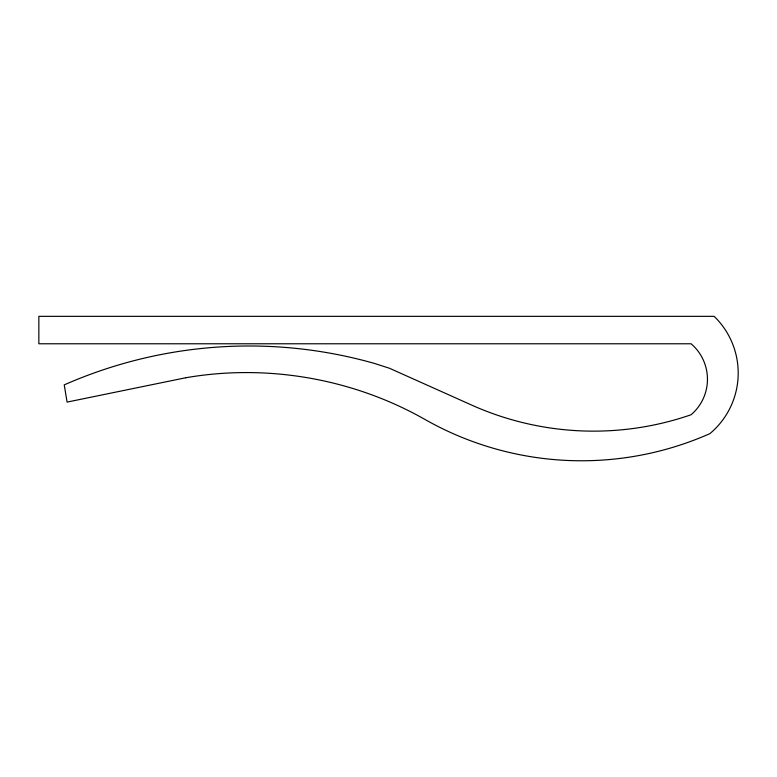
<?xml version="1.0" encoding="UTF-8"?>
<svg xmlns="http://www.w3.org/2000/svg" width="777" height="777" viewBox="0 0 777 777"><rect width="100%" height="100%" fill="white"/><g stroke="black" fill="none" stroke-linecap="round" stroke-linejoin="round"><path stroke-width="1.17" d="M185.79 377.748L67.084 402.097L64.238 384.877A459.022 459.022 0 0 1 374.378 363.413L389.471 368.259L473.348 405.837A298.213 298.213 0 0 0 691.093 414.743A46.659 46.659 0 0 0 691.093 343.774L38.85 343.774L38.85 316.346L714.15 316.346A78.933 78.933 0 0 1 709.896 433.634A317.239 317.239 0 0 1 424.737 419.327C352.913 378.593 267.152 363.665 185.79 377.748"/></g></svg>
